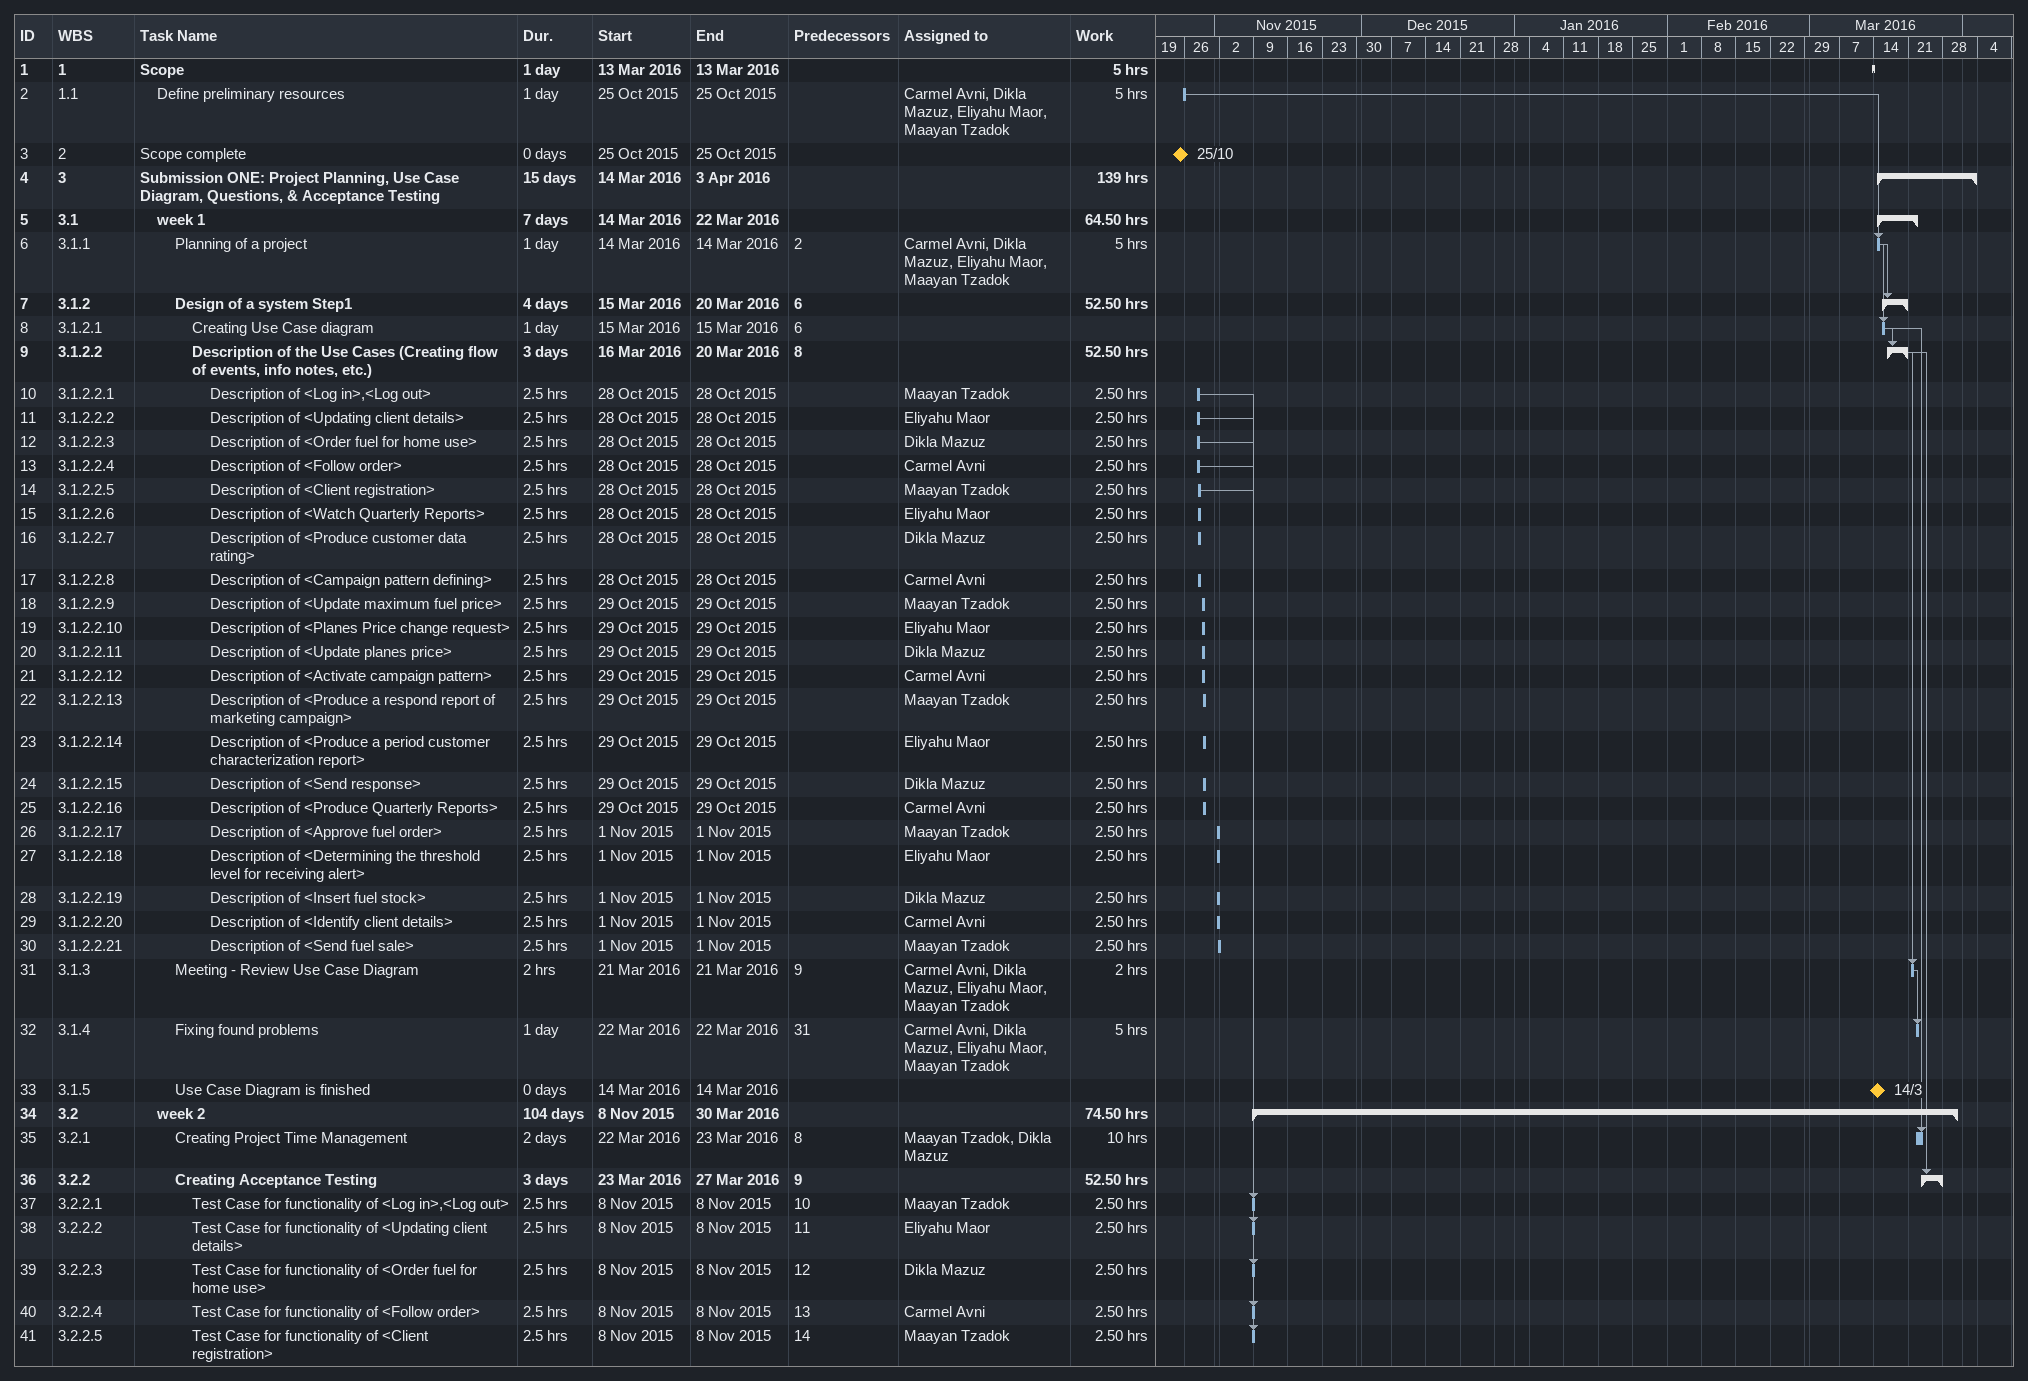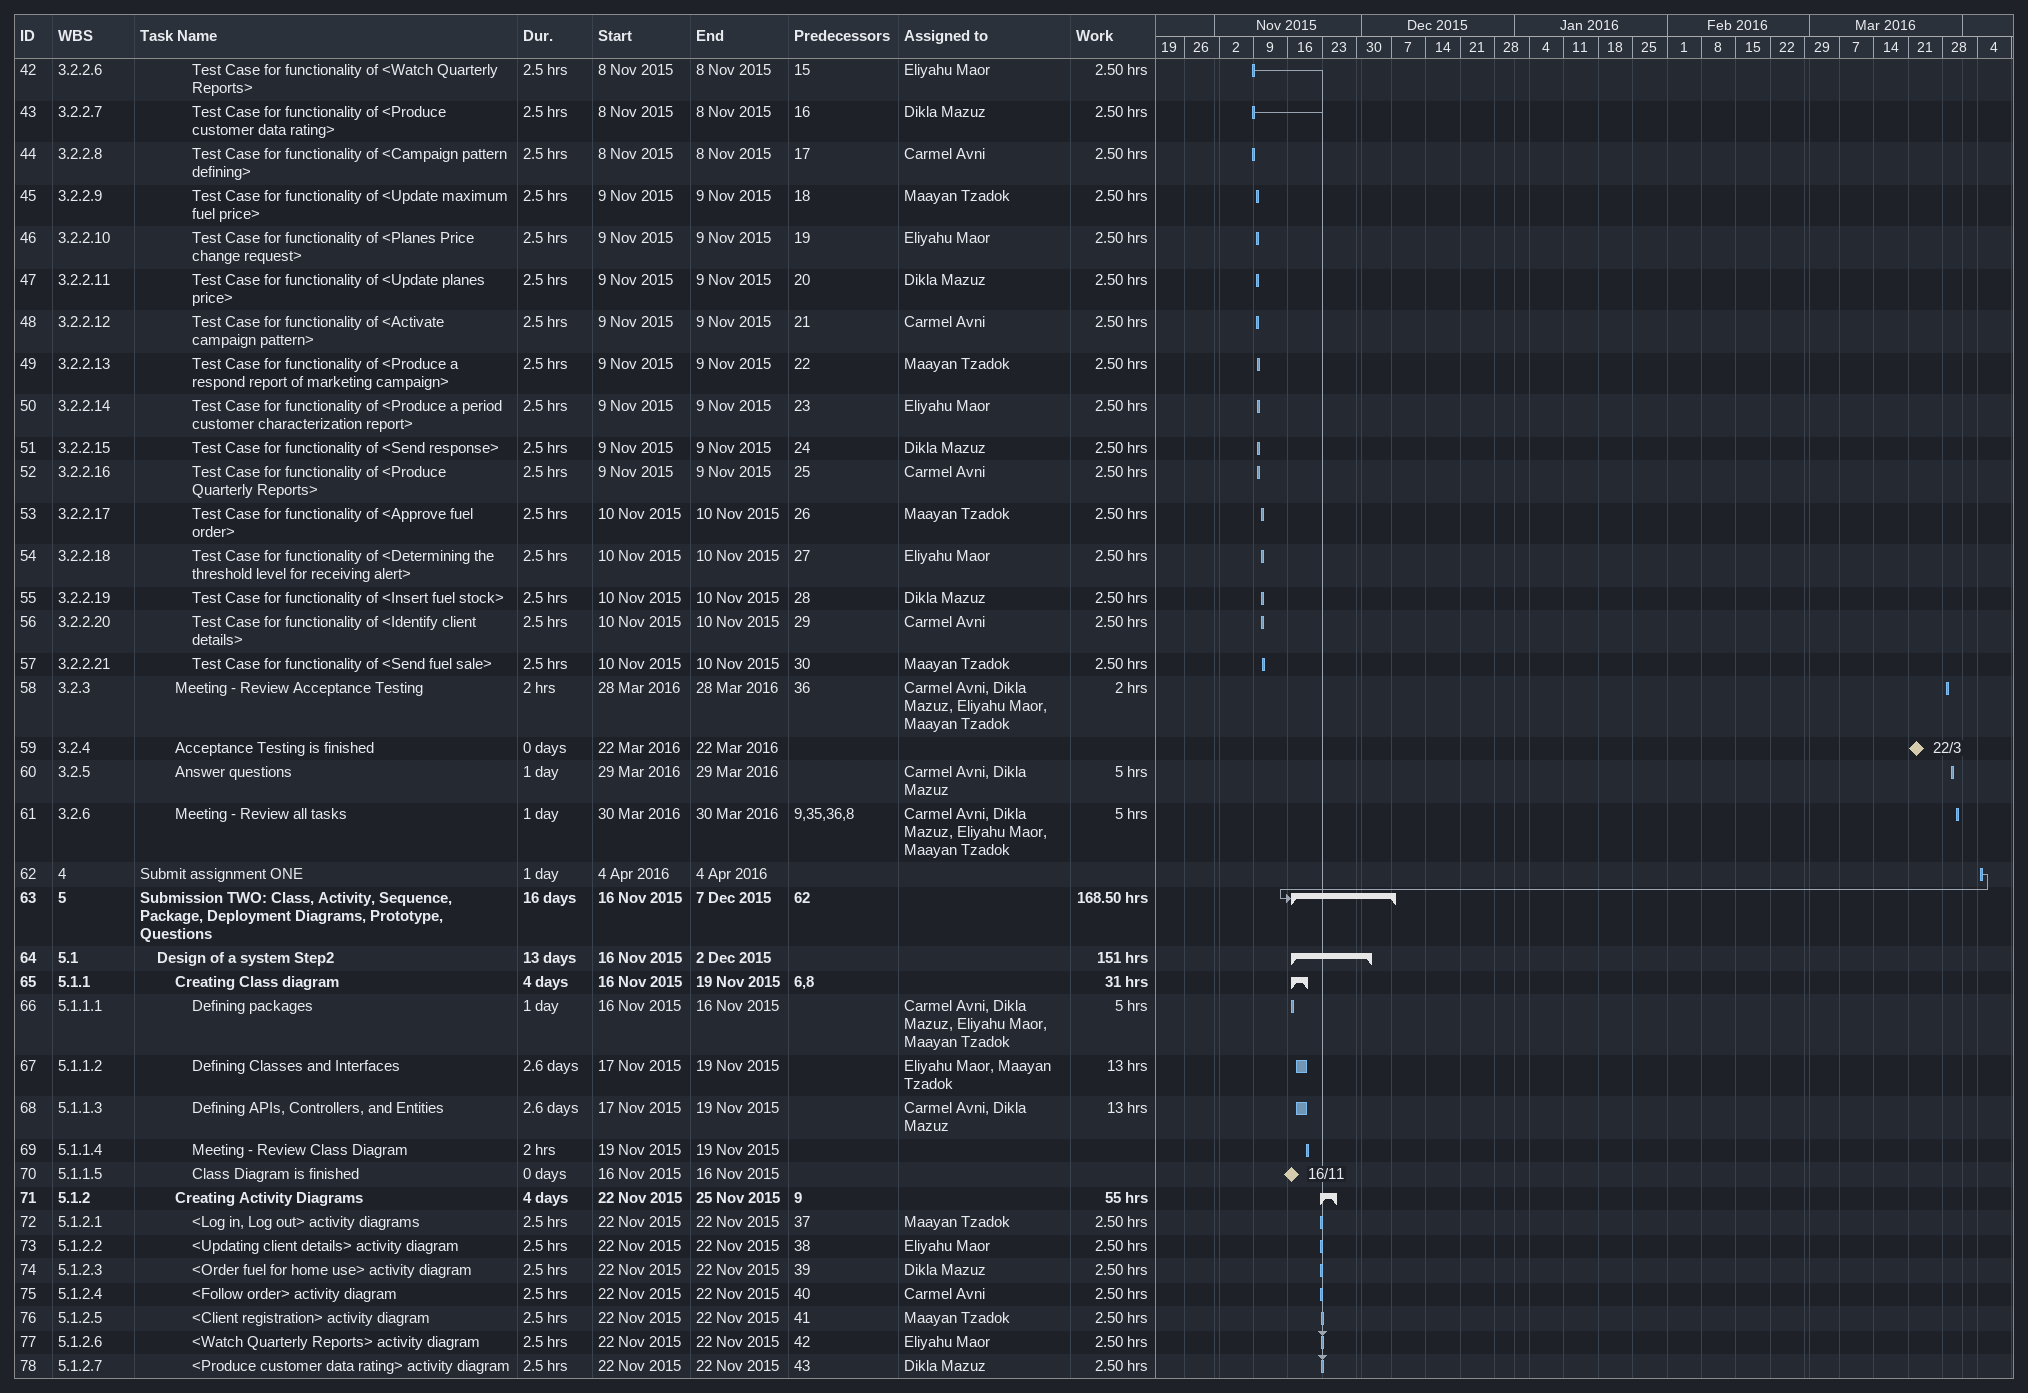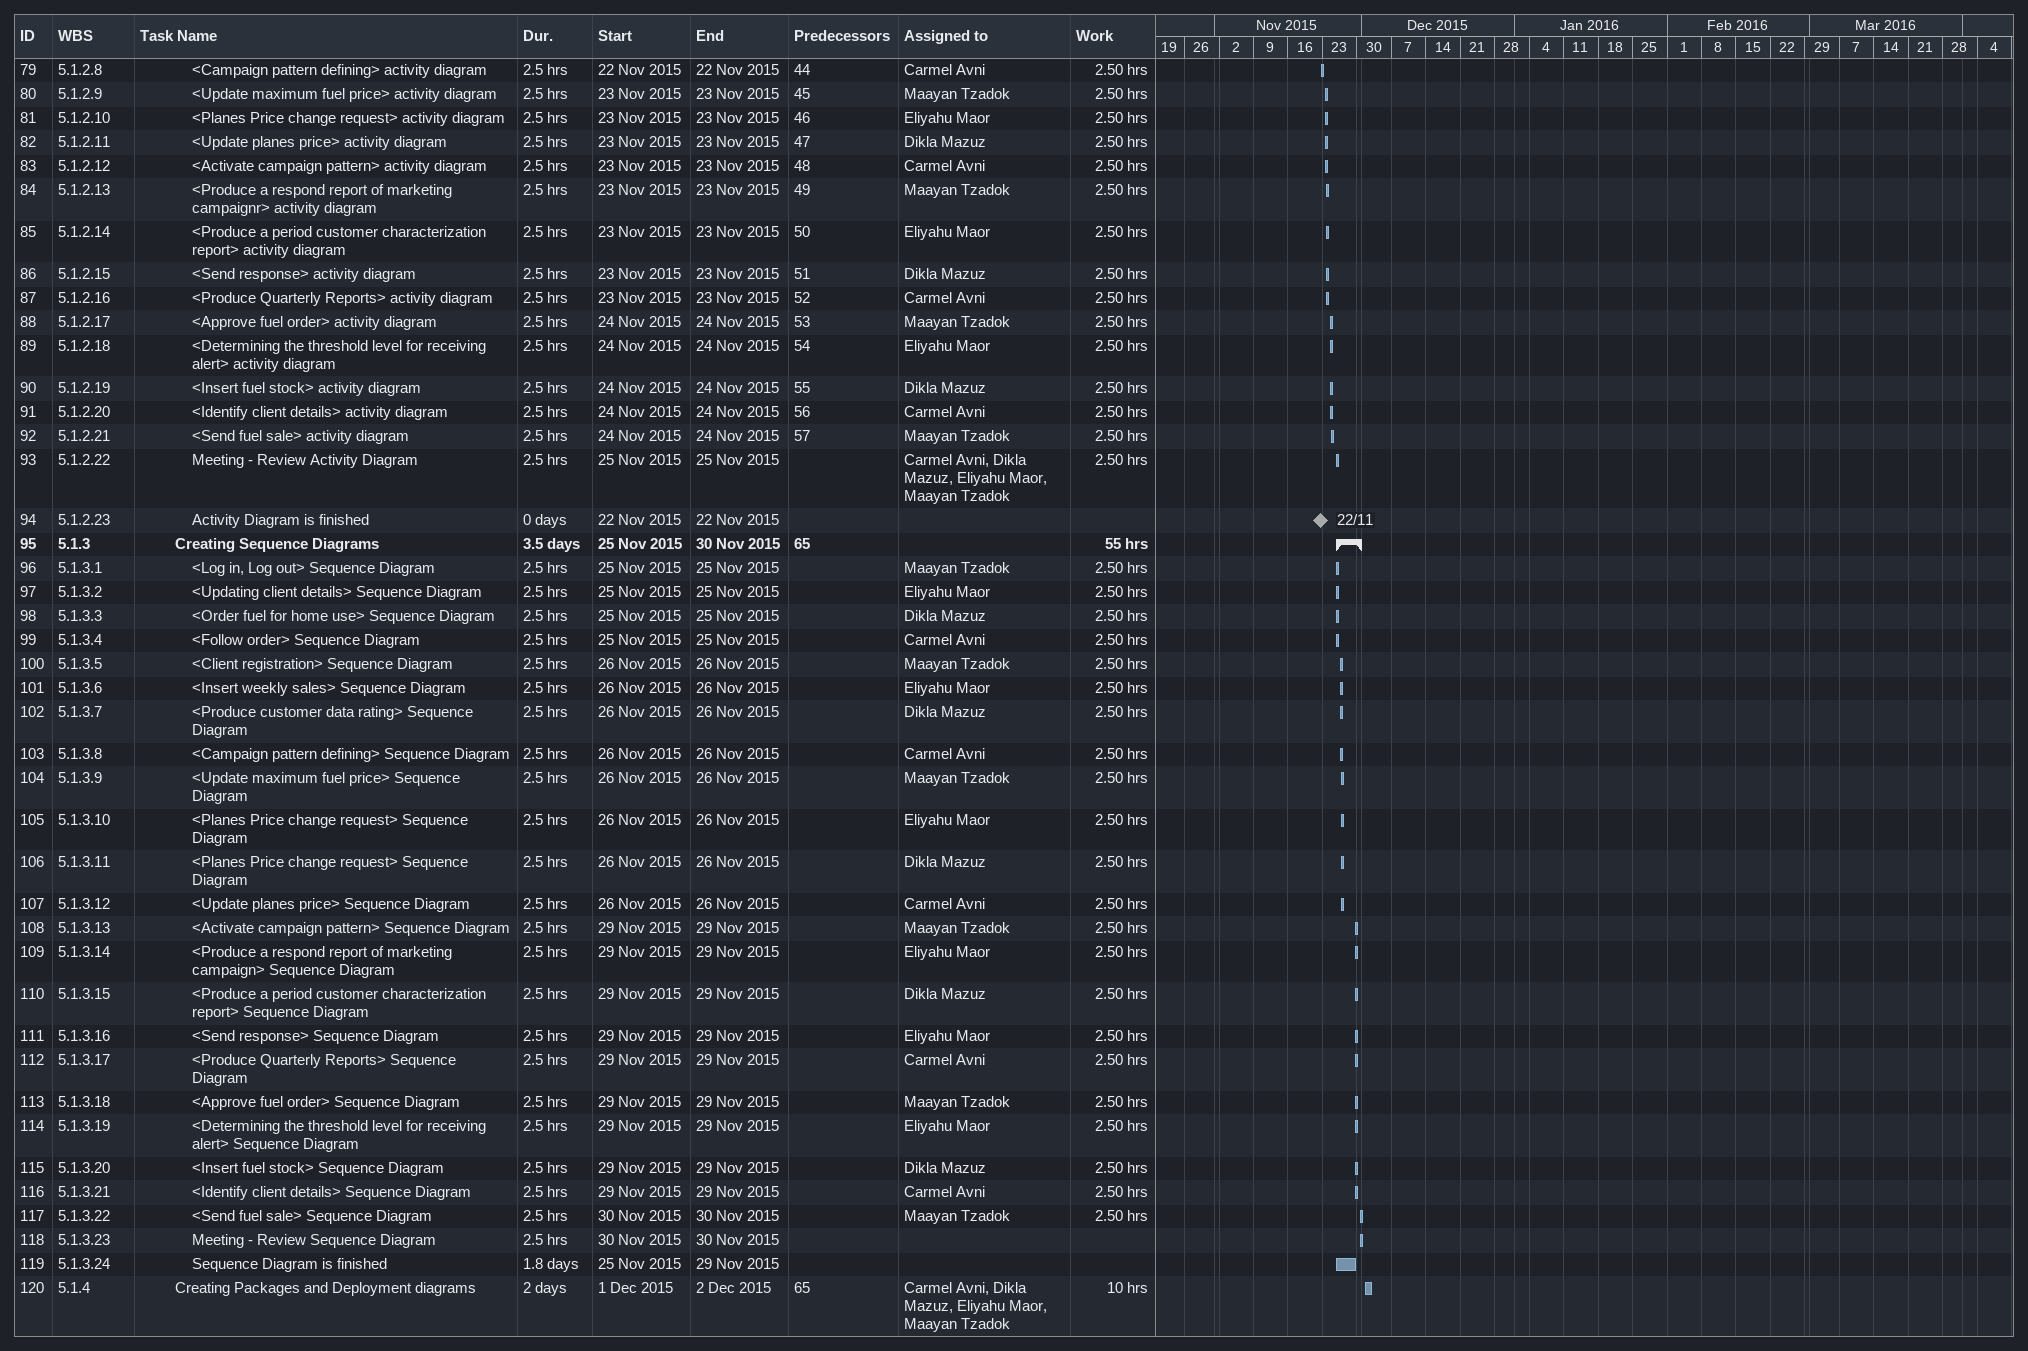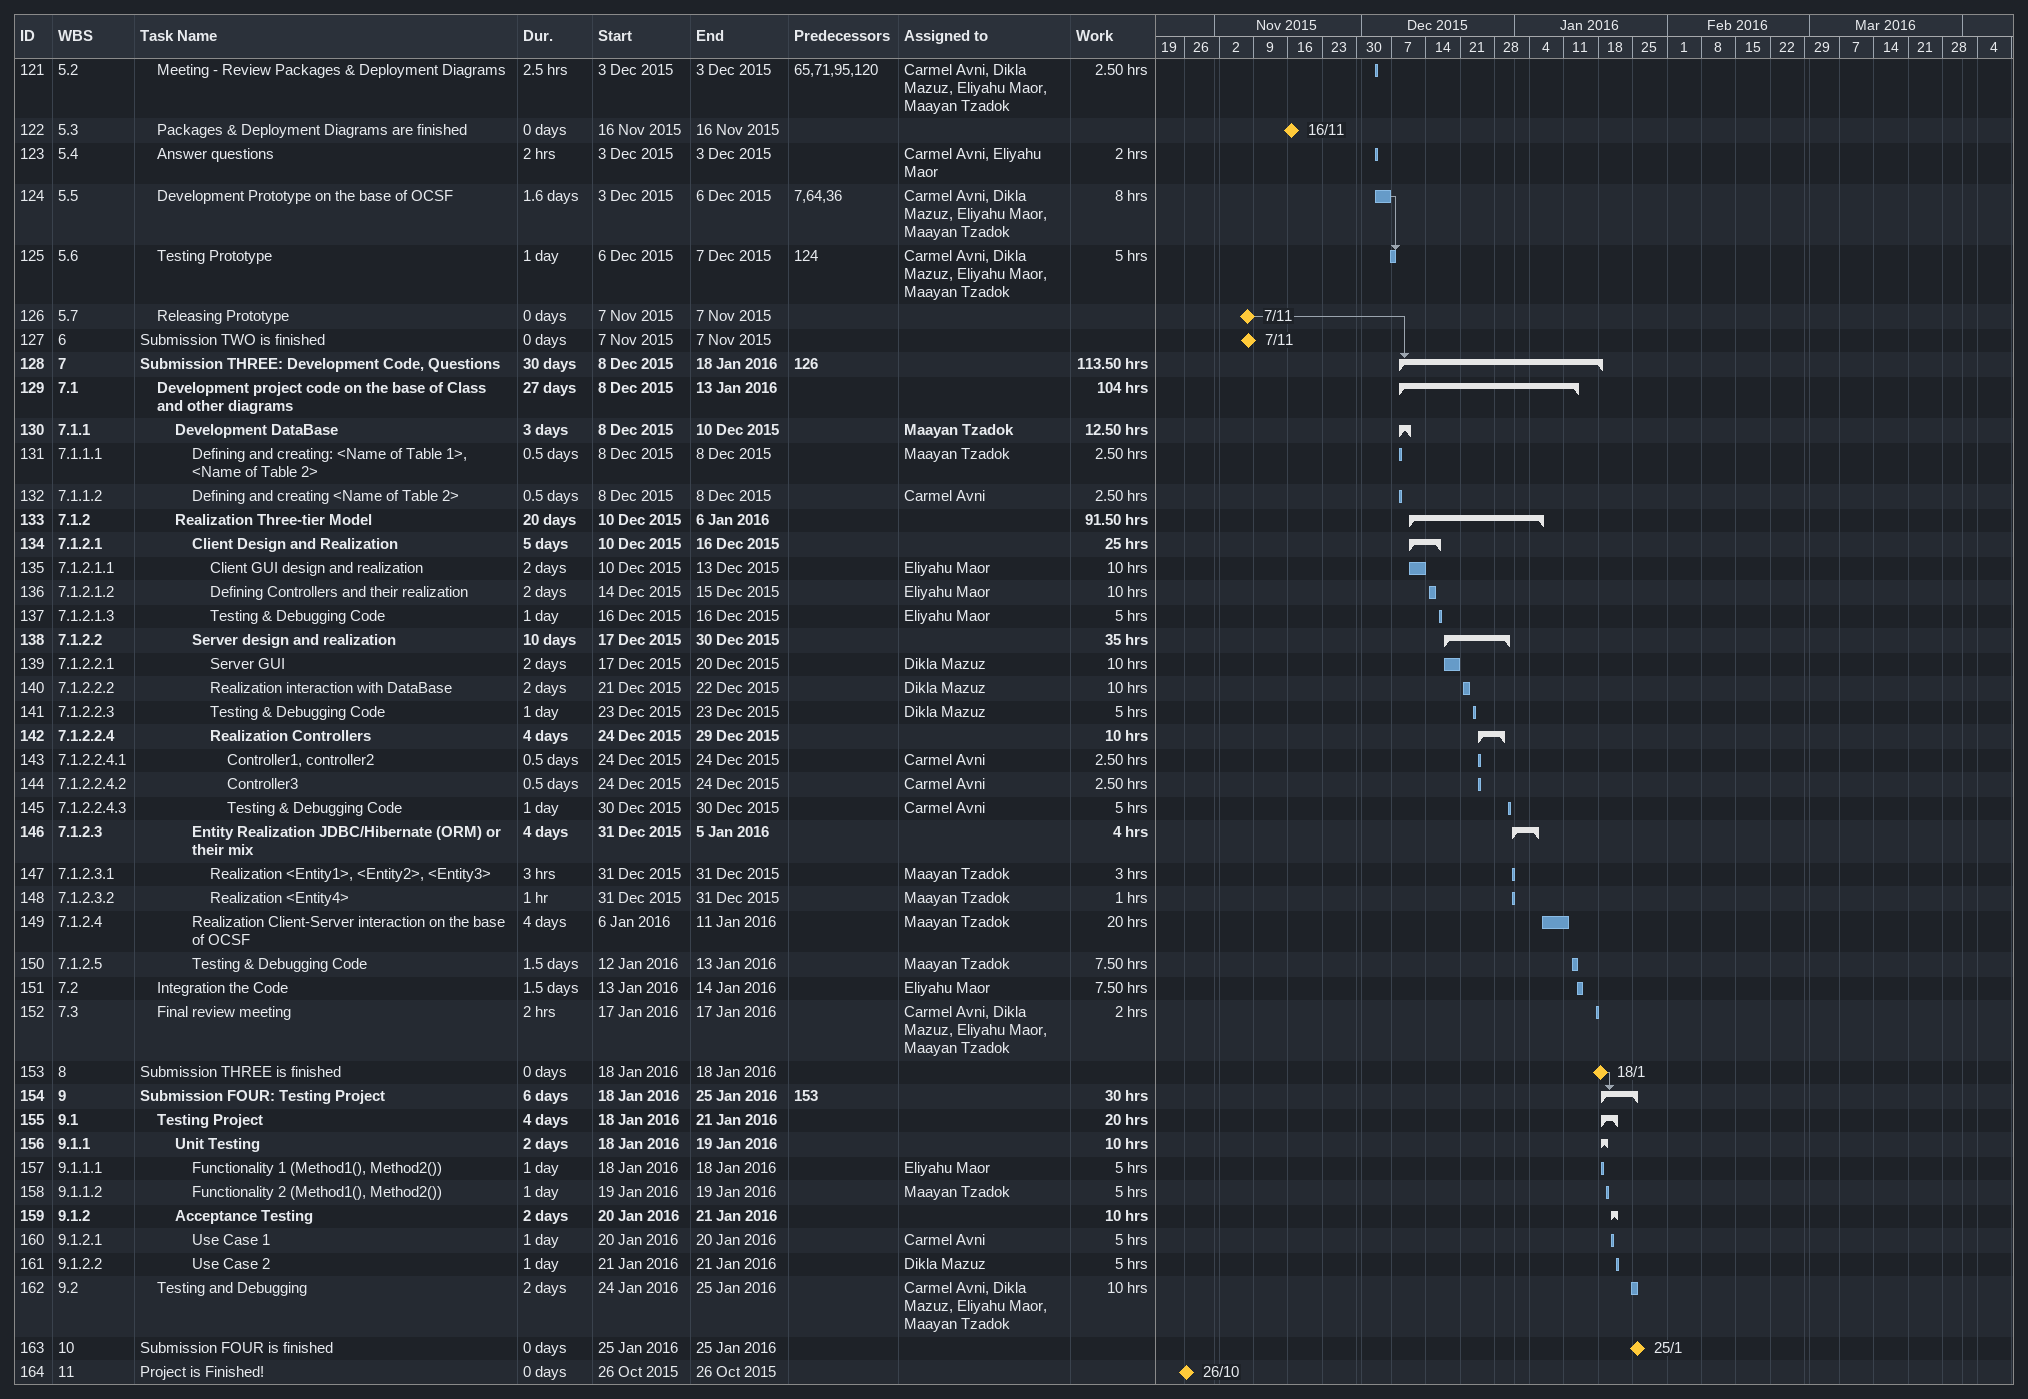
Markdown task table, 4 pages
| ID | WBS | Task | Duration | Start | Finish | Predecessors | Resources | Work (h) |
|---|---|---|---|---|---|---|---|---|
| 1 | 1 | **Scope** | 1d | 2016-03-13 | 2016-03-13 |  |  | 5 |
| 2 | 1.1 | Define preliminary resources | 1d | 2015-10-25 | 2015-10-25 |  | Carmel Avni, Dikla Mazuz, Eliyahu Maor, Maayan Tzadok | 5 |
| 3 | 2 | Scope complete | 0d | 2015-10-25 | 2015-10-25 |  |  |  |
| 4 | 3 | **Submission ONE: Project Planning, Use Case Diagram, Questions, & Acceptance Testing** | 15d | 2016-03-14 | 2016-04-03 |  |  | 139 |
| 5 | 3.1 | **week 1** | 7d | 2016-03-14 | 2016-03-22 |  |  | 64.50 |
| 6 | 3.1.1 | Planning of a project | 1d | 2016-03-14 | 2016-03-14 | 2 | Carmel Avni, Dikla Mazuz, Eliyahu Maor, Maayan Tzadok | 5 |
| 7 | 3.1.2 | **Design of a system Step1** | 4d | 2016-03-15 | 2016-03-20 | 6 |  | 52.50 |
| 8 | 3.1.2.1 | Creating Use Case diagram | 1d | 2016-03-15 | 2016-03-15 | 6 |  |  |
| 9 | 3.1.2.2 | **Description of the Use Cases (Creating flow of events, info notes, etc.)** | 3d | 2016-03-16 | 2016-03-20 | 8 |  | 52.50 |
| 10 | 3.1.2.2.1 | Description of <Log in>,<Log out> | 2.5h | 2015-10-28 | 2015-10-28 |  | Maayan Tzadok | 2.50 |
| 11 | 3.1.2.2.2 | Description of <Updating client details> | 2.5h | 2015-10-28 | 2015-10-28 |  | Eliyahu Maor | 2.50 |
| 12 | 3.1.2.2.3 | Description of <Order fuel for home use> | 2.5h | 2015-10-28 | 2015-10-28 |  | Dikla Mazuz | 2.50 |
| 13 | 3.1.2.2.4 | Description of <Follow order> | 2.5h | 2015-10-28 | 2015-10-28 |  | Carmel Avni | 2.50 |
| 14 | 3.1.2.2.5 | Description of <Client registration> | 2.5h | 2015-10-28 | 2015-10-28 |  | Maayan Tzadok | 2.50 |
| 15 | 3.1.2.2.6 | Description of <Watch Quarterly Reports> | 2.5h | 2015-10-28 | 2015-10-28 |  | Eliyahu Maor | 2.50 |
| 16 | 3.1.2.2.7 | Description of <Produce customer data rating> | 2.5h | 2015-10-28 | 2015-10-28 |  | Dikla Mazuz | 2.50 |
| 17 | 3.1.2.2.8 | Description of <Campaign pattern defining> | 2.5h | 2015-10-28 | 2015-10-28 |  | Carmel Avni | 2.50 |
| 18 | 3.1.2.2.9 | Description of <Update maximum fuel price> | 2.5h | 2015-10-29 | 2015-10-29 |  | Maayan Tzadok | 2.50 |
| 19 | 3.1.2.2.10 | Description of <Planes Price change request> | 2.5h | 2015-10-29 | 2015-10-29 |  | Eliyahu Maor | 2.50 |
| 20 | 3.1.2.2.11 | Description of <Update planes price> | 2.5h | 2015-10-29 | 2015-10-29 |  | Dikla Mazuz | 2.50 |
| 21 | 3.1.2.2.12 | Description of <Activate campaign pattern> | 2.5h | 2015-10-29 | 2015-10-29 |  | Carmel Avni | 2.50 |
| 22 | 3.1.2.2.13 | Description of <Produce a respond report of marketing campaign> | 2.5h | 2015-10-29 | 2015-10-29 |  | Maayan Tzadok | 2.50 |
| 23 | 3.1.2.2.14 | Description of <Produce a period customer characterization report> | 2.5h | 2015-10-29 | 2015-10-29 |  | Eliyahu Maor | 2.50 |
| 24 | 3.1.2.2.15 | Description of <Send response> | 2.5h | 2015-10-29 | 2015-10-29 |  | Dikla Mazuz | 2.50 |
| 25 | 3.1.2.2.16 | Description of <Produce Quarterly Reports> | 2.5h | 2015-10-29 | 2015-10-29 |  | Carmel Avni | 2.50 |
| 26 | 3.1.2.2.17 | Description of <Approve fuel order> | 2.5h | 2015-11-01 | 2015-11-01 |  | Maayan Tzadok | 2.50 |
| 27 | 3.1.2.2.18 | Description of <Determining the threshold level for receiving alert> | 2.5h | 2015-11-01 | 2015-11-01 |  | Eliyahu Maor | 2.50 |
| 28 | 3.1.2.2.19 | Description of <Insert fuel stock> | 2.5h | 2015-11-01 | 2015-11-01 |  | Dikla Mazuz | 2.50 |
| 29 | 3.1.2.2.20 | Description of <Identify client details> | 2.5h | 2015-11-01 | 2015-11-01 |  | Carmel Avni | 2.50 |
| 30 | 3.1.2.2.21 | Description of <Send fuel sale> | 2.5h | 2015-11-01 | 2015-11-01 |  | Maayan Tzadok | 2.50 |
| 31 | 3.1.3 | Meeting - Review Use Case Diagram | 2h | 2016-03-21 | 2016-03-21 | 9 | Carmel Avni, Dikla Mazuz, Eliyahu Maor, Maayan Tzadok | 2 |
| 32 | 3.1.4 | Fixing found problems | 1d | 2016-03-22 | 2016-03-22 | 31 | Carmel Avni, Dikla Mazuz, Eliyahu Maor, Maayan Tzadok | 5 |
| 33 | 3.1.5 | Use Case Diagram is finished | 0d | 2016-03-14 | 2016-03-14 |  |  |  |
| 34 | 3.2 | **week 2** | 104d | 2015-11-08 | 2016-03-30 |  |  | 74.50 |
| 35 | 3.2.1 | Creating Project Time Management | 2d | 2016-03-22 | 2016-03-23 | 8 | Maayan Tzadok, Dikla Mazuz | 10 |
| 36 | 3.2.2 | **Creating Acceptance Testing** | 3d | 2016-03-23 | 2016-03-27 | 9 |  | 52.50 |
| 37 | 3.2.2.1 | Test Case for functionality of <Log in>,<Log out> | 2.5h | 2015-11-08 | 2015-11-08 | 10 | Maayan Tzadok | 2.50 |
| 38 | 3.2.2.2 | Test Case for functionality of <Updating client details> | 2.5h | 2015-11-08 | 2015-11-08 | 11 | Eliyahu Maor | 2.50 |
| 39 | 3.2.2.3 | Test Case for functionality of <Order fuel for home use> | 2.5h | 2015-11-08 | 2015-11-08 | 12 | Dikla Mazuz | 2.50 |
| 40 | 3.2.2.4 | Test Case for functionality of <Follow order> | 2.5h | 2015-11-08 | 2015-11-08 | 13 | Carmel Avni | 2.50 |
| 41 | 3.2.2.5 | Test Case for functionality of <Client registration> | 2.5h | 2015-11-08 | 2015-11-08 | 14 | Maayan Tzadok | 2.50 |
| 42 | 3.2.2.6 | Test Case for functionality of <Watch Quarterly Reports> | 2.5h | 2015-11-08 | 2015-11-08 | 15 | Eliyahu Maor | 2.50 |
| 43 | 3.2.2.7 | Test Case for functionality of <Produce customer data rating> | 2.5h | 2015-11-08 | 2015-11-08 | 16 | Dikla Mazuz | 2.50 |
| 44 | 3.2.2.8 | Test Case for functionality of <Campaign pattern defining> | 2.5h | 2015-11-08 | 2015-11-08 | 17 | Carmel Avni | 2.50 |
| 45 | 3.2.2.9 | Test Case for functionality of <Update maximum fuel price> | 2.5h | 2015-11-09 | 2015-11-09 | 18 | Maayan Tzadok | 2.50 |
| 46 | 3.2.2.10 | Test Case for functionality of <Planes Price change request> | 2.5h | 2015-11-09 | 2015-11-09 | 19 | Eliyahu Maor | 2.50 |
| 47 | 3.2.2.11 | Test Case for functionality of <Update planes price> | 2.5h | 2015-11-09 | 2015-11-09 | 20 | Dikla Mazuz | 2.50 |
| 48 | 3.2.2.12 | Test Case for functionality of <Activate campaign pattern> | 2.5h | 2015-11-09 | 2015-11-09 | 21 | Carmel Avni | 2.50 |
| 49 | 3.2.2.13 | Test Case for functionality of <Produce a respond report of marketing campaign> | 2.5h | 2015-11-09 | 2015-11-09 | 22 | Maayan Tzadok | 2.50 |
| 50 | 3.2.2.14 | Test Case for functionality of <Produce a period customer characterization report> | 2.5h | 2015-11-09 | 2015-11-09 | 23 | Eliyahu Maor | 2.50 |
| 51 | 3.2.2.15 | Test Case for functionality of <Send response> | 2.5h | 2015-11-09 | 2015-11-09 | 24 | Dikla Mazuz | 2.50 |
| 52 | 3.2.2.16 | Test Case for functionality of <Produce Quarterly Reports> | 2.5h | 2015-11-09 | 2015-11-09 | 25 | Carmel Avni | 2.50 |
| 53 | 3.2.2.17 | Test Case for functionality of <Approve fuel order> | 2.5h | 2015-11-10 | 2015-11-10 | 26 | Maayan Tzadok | 2.50 |
| 54 | 3.2.2.18 | Test Case for functionality of <Determining the threshold level for receiving alert> | 2.5h | 2015-11-10 | 2015-11-10 | 27 | Eliyahu Maor | 2.50 |
| 55 | 3.2.2.19 | Test Case for functionality of <Insert fuel stock> | 2.5h | 2015-11-10 | 2015-11-10 | 28 | Dikla Mazuz | 2.50 |
| 56 | 3.2.2.20 | Test Case for functionality of <Identify client details> | 2.5h | 2015-11-10 | 2015-11-10 | 29 | Carmel Avni | 2.50 |
| 57 | 3.2.2.21 | Test Case for functionality of <Send fuel sale> | 2.5h | 2015-11-10 | 2015-11-10 | 30 | Maayan Tzadok | 2.50 |
| 58 | 3.2.3 | Meeting - Review Acceptance Testing | 2h | 2016-03-28 | 2016-03-28 | 36 | Carmel Avni, Dikla Mazuz, Eliyahu Maor, Maayan Tzadok | 2 |
| 59 | 3.2.4 | Acceptance Testing is finished | 0d | 2016-03-22 | 2016-03-22 |  |  |  |
| 60 | 3.2.5 | Answer questions | 1d | 2016-03-29 | 2016-03-29 |  | Carmel Avni, Dikla Mazuz | 5 |
| 61 | 3.2.6 | Meeting - Review all tasks | 1d | 2016-03-30 | 2016-03-30 | 9, 35, 36, 8 | Carmel Avni, Dikla Mazuz, Eliyahu Maor, Maayan Tzadok | 5 |
| 62 | 4 | Submit assignment ONE | 1d | 2016-04-04 | 2016-04-04 |  |  |  |
| 63 | 5 | **Submission TWO: Class, Activity, Sequence, Package, Deployment Diagrams, Prototype, Questions** | 16d | 2015-11-16 | 2015-12-07 | 62 |  | 168.50 |
| 64 | 5.1 | **Design of a system Step2** | 13d | 2015-11-16 | 2015-12-02 |  |  | 151 |
| 65 | 5.1.1 | **Creating Class diagram** | 4d | 2015-11-16 | 2015-11-19 | 6, 8 |  | 31 |
| 66 | 5.1.1.1 | Defining packages | 1d | 2015-11-16 | 2015-11-16 |  | Carmel Avni, Dikla Mazuz, Eliyahu Maor, Maayan Tzadok | 5 |
| 67 | 5.1.1.2 | Defining Classes and Interfaces | 2.6d | 2015-11-17 | 2015-11-19 |  | Eliyahu Maor, Maayan Tzadok | 13 |
| 68 | 5.1.1.3 | Defining APIs, Controllers, and Entities | 2.6d | 2015-11-17 | 2015-11-19 |  | Carmel Avni, Dikla Mazuz | 13 |
| 69 | 5.1.1.4 | Meeting - Review Class Diagram | 2h | 2015-11-19 | 2015-11-19 |  |  |  |
| 70 | 5.1.1.5 | Class Diagram is finished | 0d | 2015-11-16 | 2015-11-16 |  |  |  |
| 71 | 5.1.2 | **Creating Activity Diagrams** | 4d | 2015-11-22 | 2015-11-25 | 9 |  | 55 |
| 72 | 5.1.2.1 | <Log in, Log out> activity diagrams | 2.5h | 2015-11-22 | 2015-11-22 | 37 | Maayan Tzadok | 2.50 |
| 73 | 5.1.2.2 | <Updating client details> activity diagram | 2.5h | 2015-11-22 | 2015-11-22 | 38 | Eliyahu Maor | 2.50 |
| 74 | 5.1.2.3 | <Order fuel for home use> activity diagram | 2.5h | 2015-11-22 | 2015-11-22 | 39 | Dikla Mazuz | 2.50 |
| 75 | 5.1.2.4 | <Follow order> activity diagram | 2.5h | 2015-11-22 | 2015-11-22 | 40 | Carmel Avni | 2.50 |
| 76 | 5.1.2.5 | <Client registration> activity diagram | 2.5h | 2015-11-22 | 2015-11-22 | 41 | Maayan Tzadok | 2.50 |
| 77 | 5.1.2.6 | <Watch Quarterly Reports> activity diagram | 2.5h | 2015-11-22 | 2015-11-22 | 42 | Eliyahu Maor | 2.50 |
| 78 | 5.1.2.7 | <Produce customer data rating> activity diagram | 2.5h | 2015-11-22 | 2015-11-22 | 43 | Dikla Mazuz | 2.50 |
| 79 | 5.1.2.8 | <Campaign pattern defining> activity diagram | 2.5h | 2015-11-22 | 2015-11-22 | 44 | Carmel Avni | 2.50 |
| 80 | 5.1.2.9 | <Update maximum fuel price> activity diagram | 2.5h | 2015-11-23 | 2015-11-23 | 45 | Maayan Tzadok | 2.50 |
| 81 | 5.1.2.10 | <Planes Price change request> activity diagram | 2.5h | 2015-11-23 | 2015-11-23 | 46 | Eliyahu Maor | 2.50 |
| 82 | 5.1.2.11 | <Update planes price> activity diagram | 2.5h | 2015-11-23 | 2015-11-23 | 47 | Dikla Mazuz | 2.50 |
| 83 | 5.1.2.12 | <Activate campaign pattern> activity diagram | 2.5h | 2015-11-23 | 2015-11-23 | 48 | Carmel Avni | 2.50 |
| 84 | 5.1.2.13 | <Produce a respond report of marketing campaignr> activity diagram | 2.5h | 2015-11-23 | 2015-11-23 | 49 | Maayan Tzadok | 2.50 |
| 85 | 5.1.2.14 | <Produce a period customer characterization report> activity diagram | 2.5h | 2015-11-23 | 2015-11-23 | 50 | Eliyahu Maor | 2.50 |
| 86 | 5.1.2.15 | <Send response> activity diagram | 2.5h | 2015-11-23 | 2015-11-23 | 51 | Dikla Mazuz | 2.50 |
| 87 | 5.1.2.16 | <Produce Quarterly Reports> activity diagram | 2.5h | 2015-11-23 | 2015-11-23 | 52 | Carmel Avni | 2.50 |
| 88 | 5.1.2.17 | <Approve fuel order> activity diagram | 2.5h | 2015-11-24 | 2015-11-24 | 53 | Maayan Tzadok | 2.50 |
| 89 | 5.1.2.18 | <Determining the threshold level for receiving alert> activity diagram | 2.5h | 2015-11-24 | 2015-11-24 | 54 | Eliyahu Maor | 2.50 |
| 90 | 5.1.2.19 | <Insert fuel stock> activity diagram | 2.5h | 2015-11-24 | 2015-11-24 | 55 | Dikla Mazuz | 2.50 |
| 91 | 5.1.2.20 | <Identify client details> activity diagram | 2.5h | 2015-11-24 | 2015-11-24 | 56 | Carmel Avni | 2.50 |
| 92 | 5.1.2.21 | <Send fuel sale> activity diagram | 2.5h | 2015-11-24 | 2015-11-24 | 57 | Maayan Tzadok | 2.50 |
| 93 | 5.1.2.22 | Meeting - Review Activity Diagram | 2.5h | 2015-11-25 | 2015-11-25 |  | Carmel Avni, Dikla Mazuz, Eliyahu Maor, Maayan Tzadok | 2.50 |
| 94 | 5.1.2.23 | Activity Diagram is finished | 0d | 2015-11-22 | 2015-11-22 |  |  |  |
| 95 | 5.1.3 | **Creating Sequence Diagrams** | 3.5d | 2015-11-25 | 2015-11-30 | 65 |  | 55 |
| 96 | 5.1.3.1 | <Log in, Log out> Sequence Diagram | 2.5h | 2015-11-25 | 2015-11-25 |  | Maayan Tzadok | 2.50 |
| 97 | 5.1.3.2 | <Updating client details> Sequence Diagram | 2.5h | 2015-11-25 | 2015-11-25 |  | Eliyahu Maor | 2.50 |
| 98 | 5.1.3.3 | <Order fuel for home use> Sequence Diagram | 2.5h | 2015-11-25 | 2015-11-25 |  | Dikla Mazuz | 2.50 |
| 99 | 5.1.3.4 | <Follow order> Sequence Diagram | 2.5h | 2015-11-25 | 2015-11-25 |  | Carmel Avni | 2.50 |
| 100 | 5.1.3.5 | <Client registration> Sequence Diagram | 2.5h | 2015-11-26 | 2015-11-26 |  | Maayan Tzadok | 2.50 |
| 101 | 5.1.3.6 | <Insert weekly sales> Sequence Diagram | 2.5h | 2015-11-26 | 2015-11-26 |  | Eliyahu Maor | 2.50 |
| 102 | 5.1.3.7 | <Produce customer data rating> Sequence Diagram | 2.5h | 2015-11-26 | 2015-11-26 |  | Dikla Mazuz | 2.50 |
| 103 | 5.1.3.8 | <Campaign pattern defining> Sequence Diagram | 2.5h | 2015-11-26 | 2015-11-26 |  | Carmel Avni | 2.50 |
| 104 | 5.1.3.9 | <Update maximum fuel price> Sequence Diagram | 2.5h | 2015-11-26 | 2015-11-26 |  | Maayan Tzadok | 2.50 |
| 105 | 5.1.3.10 | <Planes Price change request> Sequence Diagram | 2.5h | 2015-11-26 | 2015-11-26 |  | Eliyahu Maor | 2.50 |
| 106 | 5.1.3.11 | <Planes Price change request> Sequence Diagram | 2.5h | 2015-11-26 | 2015-11-26 |  | Dikla Mazuz | 2.50 |
| 107 | 5.1.3.12 | <Update planes price> Sequence Diagram | 2.5h | 2015-11-26 | 2015-11-26 |  | Carmel Avni | 2.50 |
| 108 | 5.1.3.13 | <Activate campaign pattern> Sequence Diagram | 2.5h | 2015-11-29 | 2015-11-29 |  | Maayan Tzadok | 2.50 |
| 109 | 5.1.3.14 | <Produce a respond report of marketing campaign> Sequence Diagram | 2.5h | 2015-11-29 | 2015-11-29 |  | Eliyahu Maor | 2.50 |
| 110 | 5.1.3.15 | <Produce a period customer characterization report> Sequence Diagram | 2.5h | 2015-11-29 | 2015-11-29 |  | Dikla Mazuz | 2.50 |
| 111 | 5.1.3.16 | <Send response> Sequence Diagram | 2.5h | 2015-11-29 | 2015-11-29 |  | Eliyahu Maor | 2.50 |
| 112 | 5.1.3.17 | <Produce Quarterly Reports> Sequence Diagram | 2.5h | 2015-11-29 | 2015-11-29 |  | Carmel Avni | 2.50 |
| 113 | 5.1.3.18 | <Approve fuel order> Sequence Diagram | 2.5h | 2015-11-29 | 2015-11-29 |  | Maayan Tzadok | 2.50 |
| 114 | 5.1.3.19 | <Determining the threshold level for receiving alert> Sequence Diagram | 2.5h | 2015-11-29 | 2015-11-29 |  | Eliyahu Maor | 2.50 |
| 115 | 5.1.3.20 | <Insert fuel stock> Sequence Diagram | 2.5h | 2015-11-29 | 2015-11-29 |  | Dikla Mazuz | 2.50 |
| 116 | 5.1.3.21 | <Identify client details> Sequence Diagram | 2.5h | 2015-11-29 | 2015-11-29 |  | Carmel Avni | 2.50 |
| 117 | 5.1.3.22 | <Send fuel sale> Sequence Diagram | 2.5h | 2015-11-30 | 2015-11-30 |  | Maayan Tzadok | 2.50 |
| 118 | 5.1.3.23 | Meeting - Review Sequence Diagram | 2.5h | 2015-11-30 | 2015-11-30 |  |  |  |
| 119 | 5.1.3.24 | Sequence Diagram is finished | 1.8d | 2015-11-25 | 2015-11-29 |  |  |  |
| 120 | 5.1.4 | Creating Packages and Deployment diagrams | 2d | 2015-12-01 | 2015-12-02 | 65 | Carmel Avni, Dikla Mazuz, Eliyahu Maor, Maayan Tzadok | 10 |
| 121 | 5.2 | Meeting - Review Packages & Deployment Diagrams | 2.5h | 2015-12-03 | 2015-12-03 | 65, 71, 95, 120 | Carmel Avni, Dikla Mazuz, Eliyahu Maor, Maayan Tzadok | 2.50 |
| 122 | 5.3 | Packages & Deployment Diagrams are finished | 0d | 2015-11-16 | 2015-11-16 |  |  |  |
| 123 | 5.4 | Answer questions | 2h | 2015-12-03 | 2015-12-03 |  | Carmel Avni, Eliyahu Maor | 2 |
| 124 | 5.5 | Development Prototype on the base of OCSF | 1.6d | 2015-12-03 | 2015-12-06 | 7, 64, 36 | Carmel Avni, Dikla Mazuz, Eliyahu Maor, Maayan Tzadok | 8 |
| 125 | 5.6 | Testing Prototype | 1d | 2015-12-06 | 2015-12-07 | 124 | Carmel Avni, Dikla Mazuz, Eliyahu Maor, Maayan Tzadok | 5 |
| 126 | 5.7 | Releasing Prototype | 0d | 2015-11-07 | 2015-11-07 |  |  |  |
| 127 | 6 | Submission TWO is finished | 0d | 2015-11-07 | 2015-11-07 |  |  |  |
| 128 | 7 | **Submission THREE: Development Code, Questions** | 30d | 2015-12-08 | 2016-01-18 | 126 |  | 113.50 |
| 129 | 7.1 | **Development project code on the base of Class and other diagrams** | 27d | 2015-12-08 | 2016-01-13 |  |  | 104 |
| 130 | 7.1.1 | **Development DataBase** | 3d | 2015-12-08 | 2015-12-10 |  | Maayan Tzadok | 12.50 |
| 131 | 7.1.1.1 | Defining and creating: <Name of Table 1>, <Name of Table 2> | 0.5d | 2015-12-08 | 2015-12-08 |  | Maayan Tzadok | 2.50 |
| 132 | 7.1.1.2 | Defining and creating <Name of Table 2> | 0.5d | 2015-12-08 | 2015-12-08 |  | Carmel Avni | 2.50 |
| 133 | 7.1.2 | **Realization Three-tier Model** | 20d | 2015-12-10 | 2016-01-06 |  |  | 91.50 |
| 134 | 7.1.2.1 | **Client Design and Realization** | 5d | 2015-12-10 | 2015-12-16 |  |  | 25 |
| 135 | 7.1.2.1.1 | Client GUI design and realization | 2d | 2015-12-10 | 2015-12-13 |  | Eliyahu Maor | 10 |
| 136 | 7.1.2.1.2 | Defining Controllers and their realization | 2d | 2015-12-14 | 2015-12-15 |  | Eliyahu Maor | 10 |
| 137 | 7.1.2.1.3 | Testing & Debugging Code | 1d | 2015-12-16 | 2015-12-16 |  | Eliyahu Maor | 5 |
| 138 | 7.1.2.2 | **Server design and realization** | 10d | 2015-12-17 | 2015-12-30 |  |  | 35 |
| 139 | 7.1.2.2.1 | Server GUI | 2d | 2015-12-17 | 2015-12-20 |  | Dikla Mazuz | 10 |
| 140 | 7.1.2.2.2 | Realization interaction with DataBase | 2d | 2015-12-21 | 2015-12-22 |  | Dikla Mazuz | 10 |
| 141 | 7.1.2.2.3 | Testing & Debugging Code | 1d | 2015-12-23 | 2015-12-23 |  | Dikla Mazuz | 5 |
| 142 | 7.1.2.2.4 | **Realization Controllers** | 4d | 2015-12-24 | 2015-12-29 |  |  | 10 |
| 143 | 7.1.2.2.4.1 | Controller1, controller2 | 0.5d | 2015-12-24 | 2015-12-24 |  | Carmel Avni | 2.50 |
| 144 | 7.1.2.2.4.2 | Controller3 | 0.5d | 2015-12-24 | 2015-12-24 |  | Carmel Avni | 2.50 |
| 145 | 7.1.2.2.4.3 | Testing & Debugging Code | 1d | 2015-12-30 | 2015-12-30 |  | Carmel Avni | 5 |
| 146 | 7.1.2.3 | **Entity Realization JDBC/Hibernate (ORM) or their mix** | 4d | 2015-12-31 | 2016-01-05 |  |  | 4 |
| 147 | 7.1.2.3.1 | Realization <Entity1>, <Entity2>, <Entity3> | 3h | 2015-12-31 | 2015-12-31 |  | Maayan Tzadok | 3 |
| 148 | 7.1.2.3.2 | Realization <Entity4> | 1h | 2015-12-31 | 2015-12-31 |  | Maayan Tzadok | 1 |
| 149 | 7.1.2.4 | Realization Client-Server interaction on the base of OCSF | 4d | 2016-01-06 | 2016-01-11 |  | Maayan Tzadok | 20 |
| 150 | 7.1.2.5 | Testing & Debugging Code | 1.5d | 2016-01-12 | 2016-01-13 |  | Maayan Tzadok | 7.50 |
| 151 | 7.2 | Integration the Code | 1.5d | 2016-01-13 | 2016-01-14 |  | Eliyahu Maor | 7.50 |
| 152 | 7.3 | Final review meeting | 2h | 2016-01-17 | 2016-01-17 |  | Carmel Avni, Dikla Mazuz, Eliyahu Maor, Maayan Tzadok | 2 |
| 153 | 8 | Submission THREE is finished | 0d | 2016-01-18 | 2016-01-18 |  |  |  |
| 154 | 9 | **Submission FOUR: Testing Project** | 6d | 2016-01-18 | 2016-01-25 | 153 |  | 30 |
| 155 | 9.1 | **Testing Project** | 4d | 2016-01-18 | 2016-01-21 |  |  | 20 |
| 156 | 9.1.1 | **Unit Testing** | 2d | 2016-01-18 | 2016-01-19 |  |  | 10 |
| 157 | 9.1.1.1 | Functionality 1 (Method1(), Method2()) | 1d | 2016-01-18 | 2016-01-18 |  | Eliyahu Maor | 5 |
| 158 | 9.1.1.2 | Functionality 2 (Method1(), Method2()) | 1d | 2016-01-19 | 2016-01-19 |  | Maayan Tzadok | 5 |
| 159 | 9.1.2 | **Acceptance Testing** | 2d | 2016-01-20 | 2016-01-21 |  |  | 10 |
| 160 | 9.1.2.1 | Use Case 1 | 1d | 2016-01-20 | 2016-01-20 |  | Carmel Avni | 5 |
| 161 | 9.1.2.2 | Use Case 2 | 1d | 2016-01-21 | 2016-01-21 |  | Dikla Mazuz | 5 |
| 162 | 9.2 | Testing and Debugging | 2d | 2016-01-24 | 2016-01-25 |  | Carmel Avni, Dikla Mazuz, Eliyahu Maor, Maayan Tzadok | 10 |
| 163 | 10 | Submission FOUR is finished | 0d | 2016-01-25 | 2016-01-25 |  |  |  |
| 164 | 11 | Project is Finished! | 0d | 2015-10-26 | 2015-10-26 |  |  |  |
